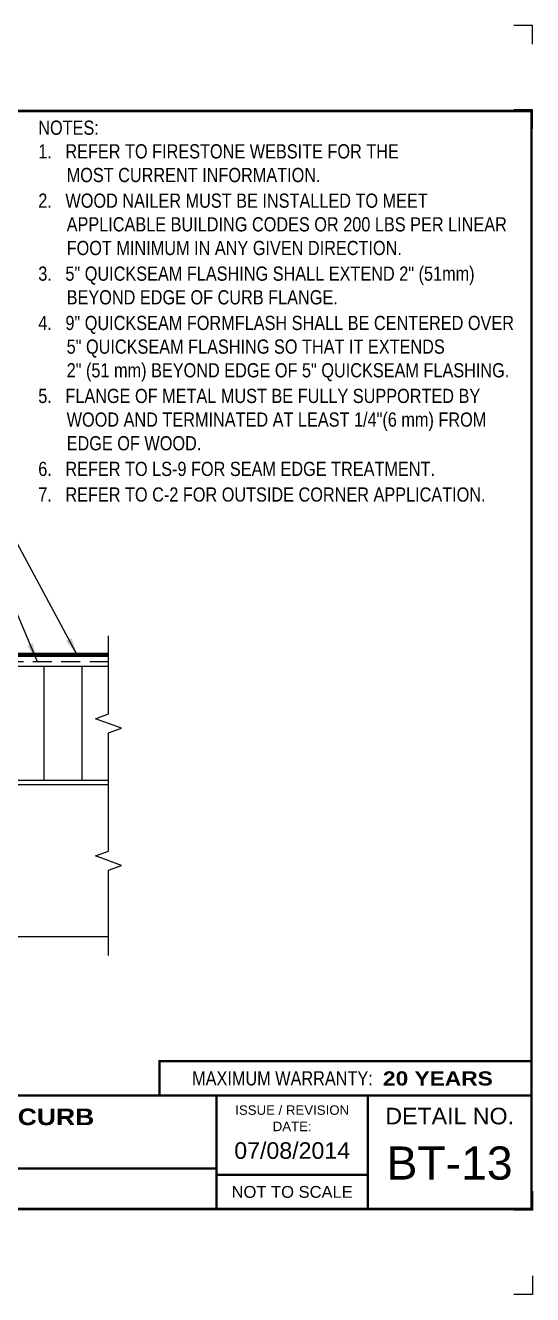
# Model space of a CAD drawing. Header units: inches. Extents: x 99.4 to 119.5, y -124.4 to -107.6.
# Drawn here: x 112.78 to 119.48, y -124.4 to -107.64 of the extents above; entities that cross this region are included whole.
import ezdxf
from ezdxf.enums import TextEntityAlignment as Align

# ---------------------------------------------------------------- set-up
doc = ezdxf.new("R2010")
doc.units = ezdxf.units.IN
doc.header["$MEASUREMENT"] = 0
doc.linetypes.add('HIDDEN', pattern=[0.375, 0.25, -0.125])
doc.layers.get('0').update_dxf_attribs({"linetype": 'CONTINUOUS'})
doc.layers.get('DEFPOINTS').update_dxf_attribs({"linetype": 'CONTINUOUS'})
for name, color, linetype in [('FSBP-ADHESIVE', 1, 'HIDDEN'), ('FSBP-ANNO-NOTE', 7, 'CONTINUOUS'), ('FSBP-INSULATION', 7, 'CONTINUOUS'), ('FSBP-MEMBRANE', 7, 'CONTINUOUS'), ('FSBP-SUBSTRATE-GENERIC', 9, 'CONTINUOUS'), ('FSBP-TTLB', 7, 'CONTINUOUS'), ('FSBP-TTLB-BORDER', 7, 'CONTINUOUS'), ('FSBP-TTLB-TEXT', 7, 'CONTINUOUS')]:
    doc.layers.add(name, color=color, linetype=linetype)
doc.styles.add('FSBP_ARIAL', font='arial.ttf')
doc.styles.add('FSBP_ARIAL_BOLD', font='')
doc.styles.add('FSBP_ARIAL_NAR', font='ARIALN.TTF')
doc.styles.get('FSBP_ARIAL_BOLD').set_extended_font_data('Arial Black')
doc.dimstyles.new('FSBP-LEADER', dxfattribs={"dimtxt": 0.1875, "dimasz": 0.25, "dimexe": 0.0625, "dimexo": 0.125, "dimgap": 0.125, "dimtad": 0, "dimtih": 1, "dimtoh": 1, "dimdec": 4, "dimzin": 0, "dimdsep": 46, "dimlunit": 4, "dimtxsty": 'FSBP_ARIAL_NAR', "dimcen": 0.09375, "dimclrd": 256, "dimclre": 256, "dimclrt": 256, "dimadec": 0, "dimazin": 0, "dimtfac": 1, "dimtdec": 4, "dimtofl": 0, "dimtmove": 0, "dimatfit": 3, "dimfxl": 1, "dimtolj": 1, "dimtzin": 0, "dimlwd": -1, "dimlwe": -1, "dimarcsym": 0})

# ---------------------------------------------------------------- blocks, each defined once
blk = doc.blocks.new('TTLB-EPDM_2')
at = {"layer": 'DEFPOINTS', "linetype": 'Continuous', "ltscale": 1.75}
for points in [[(20.01562500000003, 13.88083333333333), (20.01562500000003, 14.13083333333333), (19.76562500000003, 14.13083333333333)], [(20.01562500000003, -2.380833333333342), (20.01562500000003, -2.630833333333342), (19.76562500000003, -2.630833333333342)]]:
    blk.add_lwpolyline(points, dxfattribs=at)
at = {"layer": 'DEFPOINTS', "color": 1}
for points in [[(20.015625, 12.765625), (20.015625, 13.015625), (19.765625, 13.015625)], [(20.015625, -1.265625), (20.015625, -1.515625), (19.765625, -1.515625)]]:
    blk.add_lwpolyline(points, dxfattribs=at)
at = {"layer": 'FSBP-TTLB', "const_width": 0.03125}
blk.add_lwpolyline([(15.09028770518938, 0), (20, 0), (20, 0.4512598240669945), (15.09028770518938, 0.4512598240669945)], close=True, dxfattribs=at)
for points in [[(0, 0), (0, -1.5), (20, -1.5), (20, 0), (0, 0)], [(15.84028770518938, 0), (15.84028770518938, -0.9643749050531198)], [(17.84110496735593, 0), (17.84110496735593, -1.5)], [(20, 0), (20, -1.5)], [(4.825208527206769, -0.9643749050531198), (15.84028770518938, -0.9643749050531198)], [(15.84028770518938, -0.9643749050531198), (15.84028770518938, -1.5)], [(15.84028770518938, -1.048740175933006), (17.84110496735593, -1.048740175933006)]]:
    blk.add_lwpolyline(points, dxfattribs=at)
at = {"layer": 'FSBP-TTLB-BORDER', "const_width": 0.03125}
blk.add_lwpolyline([(20, 0), (20, 13), (0, 13), (0, 0)], dxfattribs=at)
at = {"layer": 'FSBP-TTLB-TEXT', "style": 'FSBP_ARIAL_NAR'}
blk.add_text('MAXIMUM WARRANTY:', height=0.1875, dxfattribs=at).set_placement((17.90516569312837, 0.2256299120335257), align=Align.MIDDLE_RIGHT)
at = {"layer": 'FSBP-TTLB-TEXT', "style": 'FSBP_ARIAL'}
for s, height, p in [('ISSUE / REVISION', 0.125, (16.84069633627263, -0.1938496373466023)), ('DETAIL NO.', 0.21875, (18.92055248367797, -0.2724398367368792)), ('DATE:', 0.125, (16.84069633627263, -0.409973105348854)), ('NOT TO SCALE', 0.15625, (16.84069633627263, -1.274370087966503))]:
    blk.add_text(s, height=height, dxfattribs=at).set_placement(p, align=Align.MIDDLE_CENTER)
at = {"layer": 'FSBP-TTLB-TEXT'}
for tag, height, style, p in [('MAXIMUM_WARRANTY', 0.1875, 'FSBP_ARIAL_BOLD', (18.03987100774941, 0.2240244307510579)), ('ACCPT_SYSTEMS', 0.21875, 'FSBP_ARIAL', (12.49438170418193, -1.23218745252656))]:
    blk.add_attdef(tag, text='', height=height, dxfattribs=dict(at, style=style)).set_placement(p, align=Align.MIDDLE_LEFT)
for tag, height, style, p in [('DETAIL_DESCP_LINE_1', 0.21875, 'FSBP_ARIAL_BOLD', (10.33118450231211, -0.2831249841755152)), ('DETAIL_DESCP_LINE_2', 0.21875, 'FSBP_ARIAL_BOLD', (10.33118450231211, -0.6812499208775904)), ('ISSUE_REV_DATE', 0.21875, 'FSBP_ARIAL', (16.84069633627263, -0.7282559425942452)), ('DETAIL_NUMBER', 0.4375, 'FSBP_ARIAL', (18.91941590748775, -0.8931630692489421))]:
    blk.add_attdef(tag, text='', height=height, dxfattribs=dict(at, style=style)).set_placement(p, align=Align.MIDDLE_CENTER)

msp = doc.modelspace()

# ---------------------------------------------------------------- hatches: boundary and pattern name
at = {"layer": 'FSBP-INSULATION'}
h = msp.add_hatch(dxfattribs=at)
h.set_pattern_fill('LINE', color=256, scale=4, angle=90, style=0)
h.set_pattern_definition([(90, (-238.4711063860321, -140.0369686738182), (-0.5, 3.061515884555943e-17), [])])
h.paths.add_polyline_path([(113.8798366219334, -117.6110855378405), (113.8798366219334, -116.8610855378405), (113.7081192832175, -116.7985855378405), (113.8798366219334, -116.7360855378405), (113.8798366219334, -116.1110855378405), (107.0852265327517, -116.1110855378405), (107.0852265327517, -117.6110855378405)])
h.paths.add_polyline_path([(109.1451871878473, -117.00653872679), (111.8198759668377, -117.00653872679), (111.8198759668377, -116.7155044498459), (109.1451871878473, -116.7155044498459)], flags=24)

# ---------------------------------------------------------------- linework, layer by layer
at = {"layer": 'FSBP-ADHESIVE', "linetype": 'HIDDEN'}
msp.add_line((113.8798366219333, -116.0485855378405), (105.3161722135323, -116.0485855378405), dxfattribs=at)
at = {"layer": 'FSBP-INSULATION', "linetype": 'Continuous'}
msp.add_lwpolyline([(113.8798366219334, -117.6110855378405), (113.8798366219334, -116.9860855378405), (114.0515539606493, -116.9235855378405), (113.7081192832175, -116.7985855378405), (113.8798366219334, -116.7360855378405), (113.8798366219334, -115.7048355378405)], dxfattribs=at)
at = {"layer": 'FSBP-INSULATION'}
msp.add_lwpolyline([(113.8798366219333, -116.1110855378405), (107.0852265327517, -116.1110855378405), (107.0852265327517, -117.6110855378405), (113.8798366219334, -117.6110855378405)], dxfattribs=at)
at = {"layer": 'FSBP-MEMBRANE', "const_width": 0.06}
msp.add_lwpolyline([(113.8798366219334, -115.9548355378405), (105.3161722135323, -115.9548355378405)], dxfattribs=at)
at = {"layer": 'FSBP-SUBSTRATE-GENERIC'}
for points in [[(113.8798366219334, -119.9235855378405), (113.8798366219334, -118.7985855378405), (114.0515539606493, -118.7360855378405), (113.7081192832175, -118.6110855378405), (113.8798366219334, -118.5485855378405), (113.8798366219334, -117.6110855378405)], [(113.8798366219334, -117.6735855378405), (103.5227265327517, -117.6735855378405), (103.5227265327517, -119.6735855378405), (113.8798366219334, -119.6735855378405)]]:
    msp.add_lwpolyline(points, dxfattribs=at)

# ---------------------------------------------------------------- block references
at = {"ltscale": 1.75}
ref = msp.add_blockref('TTLB-EPDM_2', (99.46270113045495, -121.7732947099602), dxfattribs=at)
ref.add_attrib('DETAIL_DESCP_LINE_1', 'BASE TIE-IN AT WELDED WATERTIGHT CURB', dxfattribs={"layer": 'FSBP-TTLB-TEXT', "height": 0.21875, "style": 'FSBP_ARIAL_BOLD'}).set_placement((109.7938856327671, -122.0564196941357), align=Align.MIDDLE_CENTER)
ref.add_attrib('ISSUE_REV_DATE', '07/08/2014', dxfattribs={"layer": 'FSBP-TTLB-TEXT', "height": 0.21875, "style": 'FSBP_ARIAL'}).set_placement((116.3033974667276, -122.5015506525544), align=Align.MIDDLE_CENTER)
ref.add_attrib('DETAIL_NUMBER', 'BT-13', dxfattribs={"layer": 'FSBP-TTLB-TEXT', "height": 0.4375, "style": 'FSBP_ARIAL'}).set_placement((118.3821170379427, -122.6664577792091), align=Align.MIDDLE_CENTER)
ref.add_attrib('MAXIMUM_WARRANTY', '20 YEARS', dxfattribs={"layer": 'FSBP-TTLB-TEXT', "height": 0.1875, "style": 'FSBP_ARIAL_BOLD'}).set_placement((117.5025721382044, -121.5492702792091), align=Align.MIDDLE_LEFT)

# ---------------------------------------------------------------- texts
at = {"layer": 'FSBP-ANNO-NOTE', "insert": (112.9505870705091, -108.8995369820961), "char_height": 0.1875, "attachment_point": 1, "style": 'FSBP_ARIAL_NAR'}
msp.add_mtext_dynamic_manual_height_columns('\\pi-0.375,l0.375,t0.1875,0.375;NOTES:\\P1.   REFER TO FIRESTONE WEBSITE FOR THE                \\P\\pi0;MOST CURRENT INFORMATION.\\P\\pi-0.375;{\\H0.083333x;\\P\\pt0.375;}2.   WOOD NAILER MUST BE INSTALLED TO MEET APPLICABLE BUILDING CODES OR 200 LBS PER LINEAR FOOT MINIMUM IN ANY GIVEN DIRECTION.\\P{\\H0.083333x;\\P}3.   5" QUICKSEAM FLASHING SHALL EXTEND 2" (51mm) BEYOND EDGE OF CURB FLANGE.\\P{\\H0.083333x;\\P}4.   9" QUICKSEAM FORMFLASH SHALL BE CENTERED OVER 5" QUICKSEAM FLASHING SO THAT IT EXTENDS \\P\\pi0;2" (51 mm) BEYOND EDGE OF 5" QUICKSEAM FLASHING.\\P\\pi-0.375;{\\H0.083333x;\\P}5.   FLANGE OF METAL MUST BE FULLY SUPPORTED BY WOOD AND TERMINATED AT LEAST 1/4"(6 mm) FROM EDGE OF WOOD.\\P{\\H0.083333x;\\P}6.   REFER TO LS-9 FOR SEAM EDGE TREATMENT.\\P{\\H0.083333x;\\P}7.   REFER TO C-2 FOR OUTSIDE CORNER APPLICATION.', width=6.339456614470976, gutter_width=0.9939853658015636, heights=[6.291136670830385], dxfattribs=at)

# ---------------------------------------------------------------- leaders
at = {"layer": 'FSBP-ANNO-NOTE'}
for points in [[(113.4723816417691, -115.9738061333431), (112.5500510092525, -114.2517486229709), (112.3889877325473, -114.2517486229709)], [(112.9382780710641, -116.048778207356), (112.4458229347874, -114.8767486229709), (112.1958229347874, -114.8767486229709)]]:
    msp.add_leader(points, dimstyle='FSBP-LEADER', dxfattribs=at)

doc.saveas('drawing.dxf')
